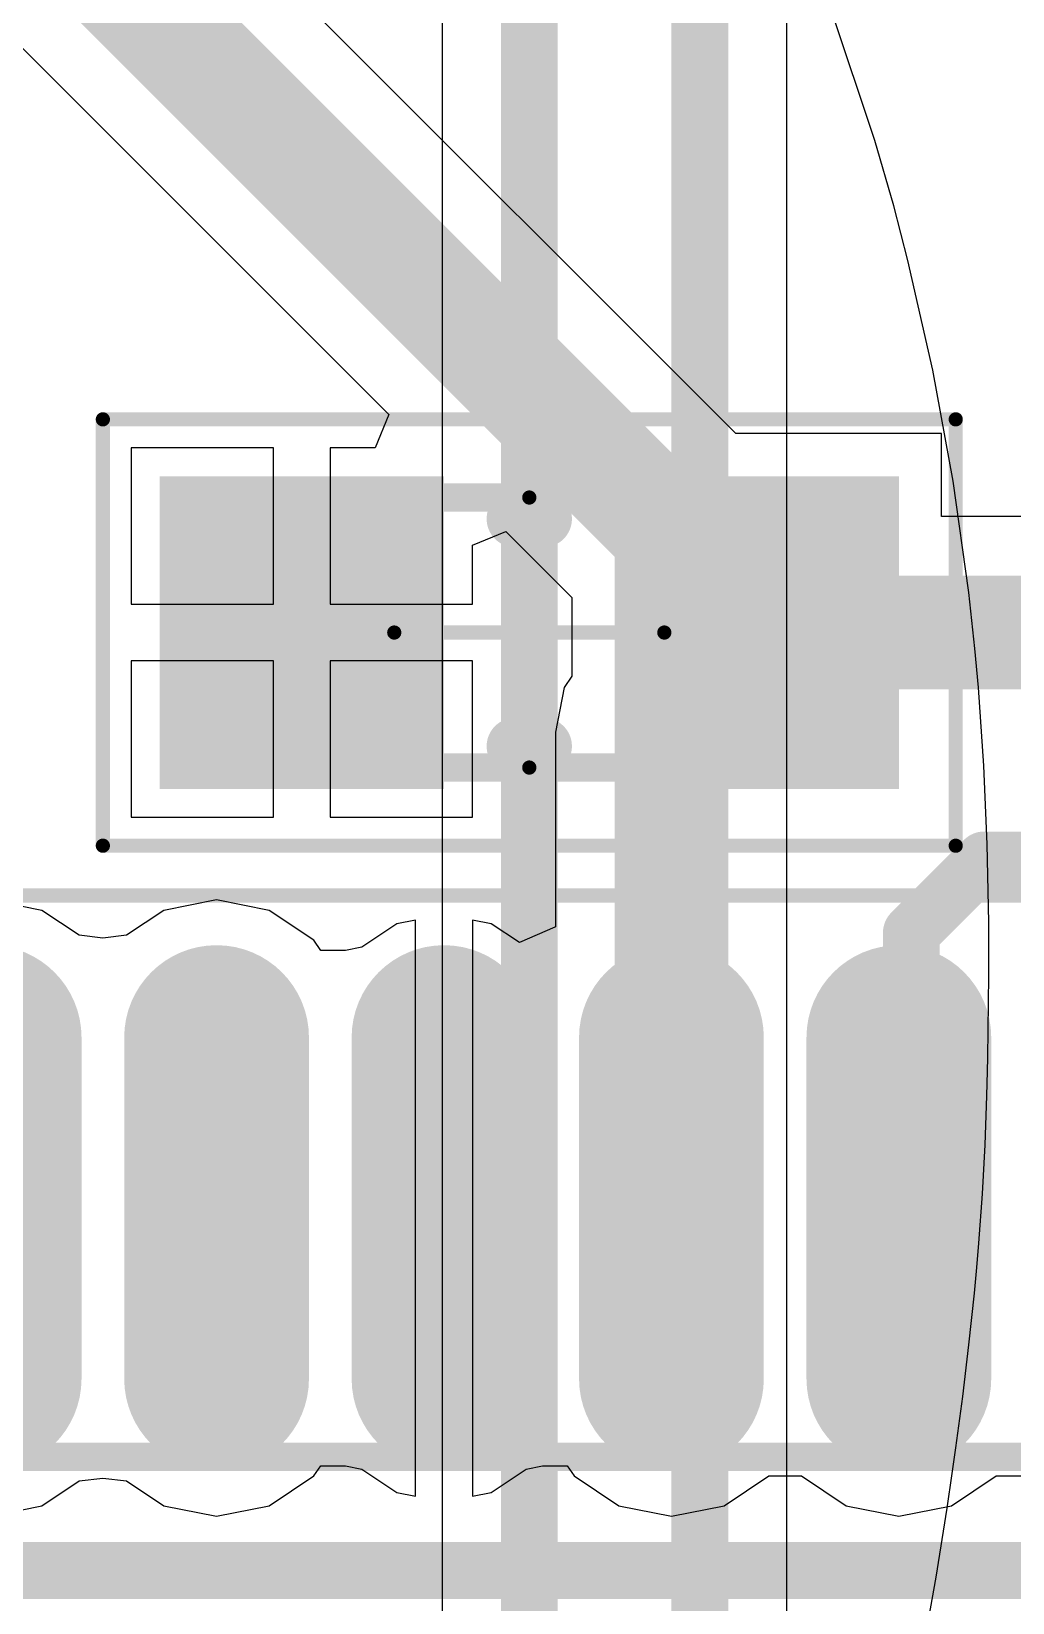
# Model space of a CAD drawing. Header units: inches. Extents: x -30 to 118, y 20 to 51.
# Drawn here: x 79.35 to 82.8, y 37.29 to 42.81 of the extents above; entities that cross this region are included whole.
import ezdxf

# ---------------------------------------------------------------- set-up
doc = ezdxf.new("R2010")
doc.units = ezdxf.units.IN
for name, color, linetype in [('Bottom 3D Body', 216, 'Continuous'), ('Bottom Courtyard', 56, 'Continuous'), ('Bottom Layer', 5, 'Continuous'), ('Bottom Overlay', 54, 'Continuous'), ('Bottom Paste', 16, 'Continuous'), ('Bottom Solder', 6, 'Continuous'), ('Top 3D Body', 76, 'Continuous'), ('Top Courtyard', 56, 'Continuous'), ('Top Layer', 1, 'Continuous'), ('Top Overlay', 2, 'Continuous')]:
    doc.layers.add(name, color=color, linetype=linetype)

# ---------------------------------------------------------------- blocks, each defined once
blk = doc.blocks.new('CAPC0603_1608_55_N_B_586')
at = {"layer": 'Bottom Layer'}
for points in [[(-0.35, 0.5), (-0.35, -0.5), (-1.25, -0.5), (-1.25, 0.5)], [(1.25, 0.5), (1.25, -0.5), (0.35, -0.5), (0.35, 0.5)]]:
    blk.add_hatch(color=5, dxfattribs=at).paths.add_polyline_path(points)
at = {"layer": 'Bottom Paste'}
for points in [[(-0.35, 0.5), (-0.35, -0.5), (-1.25, -0.5), (-1.25, 0.5)], [(1.25, 0.5), (1.25, -0.5), (0.35, -0.5), (0.35, 0.5)]]:
    blk.add_hatch(color=16, dxfattribs=at).paths.add_polyline_path(points)
at = {"layer": 'Bottom Solder'}
for points in [[(-0.3, 0.55), (-0.3, -0.55), (-1.3, -0.55), (-1.3, 0.55)], [(1.3, 0.55), (1.3, -0.55), (0.3, -0.55), (0.3, 0.55)]]:
    blk.add_hatch(color=6, dxfattribs=at).paths.add_polyline_path(points)
at = {"layer": 'Bottom Overlay'}
for points in [[(-0.05, 0.4, 0.2, 0.2, 0), (0.05, 0.4, 0.2, 0.2, 0)], [(-0.05, -0.4, 0.2, 0.2, 0), (0.05, -0.4, 0.2, 0.2, 0)]]:
    blk.add_lwpolyline(points, format="xyseb", dxfattribs=at)
for points in [[(-0.1, 0.4, 0.1, 0.1, 1), (0, 0.4, 0.1, 0.1, 1)], [(0, 0.4, 0.1, 0.1, 1), (0.1, 0.4, 0.1, 0.1, 1)], [(-0.1, -0.4, 0.1, 0.1, 1), (0, -0.4, 0.1, 0.1, 1)], [(0, -0.4, 0.1, 0.1, 1), (0.1, -0.4, 0.1, 0.1, 1)]]:
    blk.add_lwpolyline(points, format="xyseb", close=True, dxfattribs=at)
at = {"layer": 'Top 3D Body'}
for points in [[(-0.875, 0.475, 0.1, 0.1, 0), (0.875, 0.475, 0.1, 0.1, 0)], [(-0.875, -0.475, 0.1, 0.1, 0), (-0.875, 0.475, 0.1, 0.1, 0)], [(0.875, -0.475, 0.1, 0.1, 0), (0.875, 0.475, 0.1, 0.1, 0)], [(-0.875, -0.475, 0.1, 0.1, 0), (0.875, -0.475, 0.1, 0.1, 0)]]:
    blk.add_lwpolyline(points, format="xyseb", dxfattribs=at)
for points in [[(-0.9, 0.475, 0.05, 0.05, 1), (-0.85, 0.475, 0.05, 0.05, 1)], [(-0.9, 0.475, 0.05, 0.05, 1), (-0.85, 0.475, 0.05, 0.05, 1)], [(0.85, 0.475, 0.05, 0.05, 1), (0.9, 0.475, 0.05, 0.05, 1)], [(0.85, 0.475, 0.05, 0.05, 1), (0.9, 0.475, 0.05, 0.05, 1)], [(-0.9, -0.475, 0.05, 0.05, 1), (-0.85, -0.475, 0.05, 0.05, 1)], [(-0.9, -0.475, 0.05, 0.05, 1), (-0.85, -0.475, 0.05, 0.05, 1)], [(0.85, -0.475, 0.05, 0.05, 1), (0.9, -0.475, 0.05, 0.05, 1)], [(0.85, -0.475, 0.05, 0.05, 1), (0.9, -0.475, 0.05, 0.05, 1)]]:
    blk.add_lwpolyline(points, format="xyseb", close=True, dxfattribs=at)
at = {"layer": 'Top Courtyard'}
for points in [[(-1.5, 0.75, 0.05, 0.05, 0), (1.5, 0.75, 0.05, 0.05, 0)], [(-1.5, -0.75, 0.05, 0.05, 0), (-1.5, 0.75, 0.05, 0.05, 0)], [(1.5, -0.75, 0.05, 0.05, 0), (1.5, 0.75, 0.05, 0.05, 0)], [(0, -0.475, 0.05, 0.05, 0), (0, 0.475, 0.05, 0.05, 0)], [(-0.475, 0, 0.05, 0.05, 0), (0.475, 0, 0.05, 0.05, 0)], [(-1.5, -0.75, 0.05, 0.05, 0), (1.5, -0.75, 0.05, 0.05, 0)]]:
    blk.add_lwpolyline(points, format="xyseb", dxfattribs=at)
for points in [[(-1.5125, 0.75, 0.025, 0.025, 1), (-1.4875, 0.75, 0.025, 0.025, 1)], [(-1.5125, 0.75, 0.025, 0.025, 1), (-1.4875, 0.75, 0.025, 0.025, 1)], [(1.4875, 0.75, 0.025, 0.025, 1), (1.5125, 0.75, 0.025, 0.025, 1)], [(1.4875, 0.75, 0.025, 0.025, 1), (1.5125, 0.75, 0.025, 0.025, 1)], [(-0.0125, 0.475, 0.025, 0.025, 1), (0.0125, 0.475, 0.025, 0.025, 1)], [(-0.4875, 0, 0.025, 0.025, 1), (-0.4625, 0, 0.025, 0.025, 1)], [(0.4625, 0, 0.025, 0.025, 1), (0.4875, 0, 0.025, 0.025, 1)], [(-0.0125, -0.475, 0.025, 0.025, 1), (0.0125, -0.475, 0.025, 0.025, 1)], [(-1.5125, -0.75, 0.025, 0.025, 1), (-1.4875, -0.75, 0.025, 0.025, 1)], [(-1.5125, -0.75, 0.025, 0.025, 1), (-1.4875, -0.75, 0.025, 0.025, 1)], [(1.4875, -0.75, 0.025, 0.025, 1), (1.5125, -0.75, 0.025, 0.025, 1)], [(1.4875, -0.75, 0.025, 0.025, 1), (1.5125, -0.75, 0.025, 0.025, 1)]]:
    blk.add_lwpolyline(points, format="xyseb", close=True, dxfattribs=at)
blk = doc.blocks.new('TQFP80P1200X1200X120_44N_B_588')
at = {"layer": 'Bottom Layer'}
h = blk.add_hatch(color=5, dxfattribs=at)
edge = h.paths.add_edge_path()
edge.add_arc((-6.475, 3.2), 0.275, 90, 270)
edge.add_line((-6.475, 2.925), (-5.275, 2.925))
edge.add_arc((-5.275, 3.2), 0.275, 270, 450)
edge.add_line((-5.275, 3.475), (-6.475, 3.475))
h = blk.add_hatch(color=5, dxfattribs=at)
edge = h.paths.add_edge_path()
edge.add_arc((-6.475, 2.4), 0.275, 90, 270)
edge.add_line((-6.475, 2.125), (-5.275, 2.125))
edge.add_arc((-5.275, 2.4), 0.275, 270, 450)
edge.add_line((-5.275, 2.675), (-6.475, 2.675))
h = blk.add_hatch(color=5, dxfattribs=at)
edge = h.paths.add_edge_path()
edge.add_arc((-6.475, 1.6), 0.275, 90, 270)
edge.add_line((-6.475, 1.325), (-5.275, 1.325))
edge.add_arc((-5.275, 1.6), 0.275, 270, 450)
edge.add_line((-5.275, 1.875), (-6.475, 1.875))
h = blk.add_hatch(color=5, dxfattribs=at)
edge = h.paths.add_edge_path()
edge.add_arc((-6.475, 0.8), 0.275, 90, 270)
edge.add_line((-6.475, 0.525), (-5.275, 0.525))
edge.add_arc((-5.275, 0.8), 0.275, 270, 450)
edge.add_line((-5.275, 1.075), (-6.475, 1.075))
h = blk.add_hatch(color=5, dxfattribs=at)
edge = h.paths.add_edge_path()
edge.add_arc((-6.475, 0), 0.275, 90, 270)
edge.add_line((-6.475, -0.275), (-5.275, -0.275))
edge.add_arc((-5.275, 0), 0.275, 270, 450)
edge.add_line((-5.275, 0.275), (-6.475, 0.275))
at = {"layer": 'Bottom Paste'}
h = blk.add_hatch(color=16, dxfattribs=at)
edge = h.paths.add_edge_path()
edge.add_arc((-6.475, 3.2), 0.275, 90, 270)
edge.add_line((-6.475, 2.925), (-5.275, 2.925))
edge.add_arc((-5.275, 3.2), 0.275, 270, 450)
edge.add_line((-5.275, 3.475), (-6.475, 3.475))
h = blk.add_hatch(color=16, dxfattribs=at)
edge = h.paths.add_edge_path()
edge.add_arc((-6.475, 2.4), 0.275, 90, 270)
edge.add_line((-6.475, 2.125), (-5.275, 2.125))
edge.add_arc((-5.275, 2.4), 0.275, 270, 450)
edge.add_line((-5.275, 2.675), (-6.475, 2.675))
h = blk.add_hatch(color=16, dxfattribs=at)
edge = h.paths.add_edge_path()
edge.add_arc((-6.475, 1.6), 0.275, 90, 270)
edge.add_line((-6.475, 1.325), (-5.275, 1.325))
edge.add_arc((-5.275, 1.6), 0.275, 270, 450)
edge.add_line((-5.275, 1.875), (-6.475, 1.875))
h = blk.add_hatch(color=16, dxfattribs=at)
edge = h.paths.add_edge_path()
edge.add_arc((-6.475, 0.8), 0.275, 90, 270)
edge.add_line((-6.475, 0.525), (-5.275, 0.525))
edge.add_arc((-5.275, 0.8), 0.275, 270, 450)
edge.add_line((-5.275, 1.075), (-6.475, 1.075))
h = blk.add_hatch(color=16, dxfattribs=at)
edge = h.paths.add_edge_path()
edge.add_arc((-6.475, 0), 0.275, 90, 270)
edge.add_line((-6.475, -0.275), (-5.275, -0.275))
edge.add_arc((-5.275, 0), 0.275, 270, 450)
edge.add_line((-5.275, 0.275), (-6.475, 0.275))
at = {"layer": 'Bottom Solder'}
h = blk.add_hatch(color=6, dxfattribs=at)
edge = h.paths.add_edge_path()
edge.add_arc((-6.475, 3.2), 0.325, 90, 270)
edge.add_line((-6.475, 2.875), (-5.275, 2.875))
edge.add_arc((-5.275, 3.2), 0.325, 270, 450)
edge.add_line((-5.275, 3.525), (-6.475, 3.525))
h = blk.add_hatch(color=6, dxfattribs=at)
edge = h.paths.add_edge_path()
edge.add_arc((-6.475, 2.4), 0.325, 90, 270)
edge.add_line((-6.475, 2.075), (-5.275, 2.075))
edge.add_arc((-5.275, 2.4), 0.325, 270, 450)
edge.add_line((-5.275, 2.725), (-6.475, 2.725))
h = blk.add_hatch(color=6, dxfattribs=at)
edge = h.paths.add_edge_path()
edge.add_arc((-6.475, 1.6), 0.325, 90, 270)
edge.add_line((-6.475, 1.275), (-5.275, 1.275))
edge.add_arc((-5.275, 1.6), 0.325, 270, 450)
edge.add_line((-5.275, 1.925), (-6.475, 1.925))
h = blk.add_hatch(color=6, dxfattribs=at)
edge = h.paths.add_edge_path()
edge.add_arc((-6.475, 0.8), 0.325, 90, 270)
edge.add_line((-6.475, 0.475), (-5.275, 0.475))
edge.add_arc((-5.275, 0.8), 0.325, 270, 450)
edge.add_line((-5.275, 1.125), (-6.475, 1.125))
h = blk.add_hatch(color=6, dxfattribs=at)
edge = h.paths.add_edge_path()
edge.add_arc((-6.475, 0), 0.325, 90, 270)
edge.add_line((-6.475, -0.325), (-5.275, -0.325))
edge.add_arc((-5.275, 0), 0.325, 270, 450)
edge.add_line((-5.275, 0.325), (-6.475, 0.325))
at = {"layer": 'Bottom 3D Body'}
blk.add_lwpolyline([(-5, -5, 0.1, 0.1, 0), (-5, 5, 0.1, 0.1, 0)], format="xyseb", dxfattribs=at)
at = {"layer": 'Bottom Courtyard'}
blk.add_lwpolyline([(-6.975, -6.975, 0.05, 0.05, 0), (-6.975, 6.975, 0.05, 0.05, 0)], format="xyseb", dxfattribs=at)
at = {"layer": 'Bottom Overlay'}
blk.add_lwpolyline([(-4.6, -4.6, 0.2, 0.2, 0), (-4.6, 4.6, 0.2, 0.2, 0)], format="xyseb", dxfattribs=at)

msp = doc.modelspace()

# ---------------------------------------------------------------- linework, layer by layer
at = {"layer": 'Bottom Layer'}
for p, q in [((81.8268, 41.4), (75.9876, 47.2391)), ((75.5732, 46.5), (80.6059, 41.4673)), ((80.6059, 41.4673), (80.5573, 41.35)), ((80.2, 41.35), (79.7, 41.35)), ((79.7, 41.35), (79.7, 40.8)), ((80.2, 40.8), (80.2, 41.35)), ((80.5573, 41.35), (80.4, 41.35)), ((80.4, 41.35), (80.4, 40.8)), ((82.55, 41.4), (81.8268, 41.4)), ((82.55, 41.1078), (82.55, 41.4)), ((82.9899, 41.1078), (82.55, 41.1078)), ((80.9, 41.0073), (81.0173, 41.0559)), ((81.0173, 41.0559), (81.25, 40.8232)), ((80.9, 40.8), (80.9, 41.0073)), ((79.7, 40.8), (80.2, 40.8)), ((80.4, 40.8), (80.9, 40.8)), ((81.25, 40.8232), (81.25, 40.5461)), ((80.2, 40.6), (79.7, 40.6)), ((79.7, 40.6), (79.7, 40.05)), ((80.2, 40.05), (80.2, 40.6)), ((80.9, 40.6), (80.4, 40.6)), ((80.4, 40.6), (80.4, 40.05)), ((80.9, 40.05), (80.9, 40.6)), ((81.25, 40.5461), (81.2232, 40.5061)), ((81.2232, 40.5061), (81.1922, 40.35)), ((81.1922, 40.35), (81.1922, 40.35)), ((81.1922, 40.35), (81.1922, 39.6652)), ((79.7, 40.05), (80.2, 40.05)), ((80.4, 40.05), (80.9, 40.05)), ((79.3854, 39.7225), (79.2, 39.7593)), ((80, 39.7593), (79.8147, 39.7225)), ((80.1854, 39.7225), (80, 39.7593)), ((79.5164, 39.6349), (79.3854, 39.7225)), ((79.8147, 39.7225), (79.6836, 39.6349)), ((80.3425, 39.6175), (80.1854, 39.7225)), ((80.7, 39.6885), (80.6342, 39.6754)), ((80.7, 38.675), (80.7, 39.6885)), ((80.9658, 39.6754), (80.9, 39.6885)), ((80.9, 39.6885), (80.9, 38.675)), ((79.6, 39.6246), (79.5164, 39.6349)), ((79.6836, 39.6349), (79.6, 39.6246)), ((80.6342, 39.6754), (80.5114, 39.5933)), ((81.0652, 39.609), (80.9658, 39.6754)), ((81.1904, 39.6635), (81.0652, 39.609)), ((81.1922, 39.6652), (81.1904, 39.6635)), ((80.3666, 39.5814), (80.3425, 39.6175)), ((80.4536, 39.5814), (80.3666, 39.5814)), ((80.5114, 39.5933), (80.4536, 39.5814)), ((80.7, 37.6616), (80.7, 38.675)), ((80.9, 38.675), (80.9, 37.6616)), ((80.3425, 37.7326), (80.3666, 37.7687)), ((80.3666, 37.7687), (80.4536, 37.7687)), ((80.4536, 37.7687), (80.5114, 37.7567)), ((80.5114, 37.7567), (80.6342, 37.6747)), ((80.9658, 37.6747), (81.0887, 37.7567)), ((81.0887, 37.7567), (81.1464, 37.7687)), ((81.1464, 37.7687), (81.2334, 37.7687)), ((81.2334, 37.7687), (81.2576, 37.7326)), ((79.3854, 37.6276), (79.5164, 37.7152)), ((79.5164, 37.7152), (79.6, 37.7255)), ((79.6, 37.7255), (79.6836, 37.7152)), ((79.6836, 37.7152), (79.8147, 37.6276)), ((80.1854, 37.6276), (80.3425, 37.7326)), ((81.2576, 37.7326), (81.4147, 37.6276)), ((81.7854, 37.6276), (81.9425, 37.7326)), ((81.9425, 37.7326), (82.0576, 37.7326)), ((82.0576, 37.7326), (82.2147, 37.6276)), ((82.5853, 37.6276), (82.7425, 37.7326)), ((82.7425, 37.7326), (82.8576, 37.7326)), ((80.6342, 37.6747), (80.7, 37.6616)), ((80.9, 37.6616), (80.9658, 37.6747)), ((79.2, 37.5907), (79.3854, 37.6276)), ((79.8147, 37.6276), (80, 37.5907)), ((80, 37.5907), (80.1854, 37.6276)), ((81.4147, 37.6276), (81.6, 37.5907)), ((81.6, 37.5907), (81.7854, 37.6276)), ((82.2147, 37.6276), (82.4, 37.5907)), ((82.4, 37.5907), (82.5853, 37.6276))]:
    msp.add_line(p, q, dxfattribs=at)
for points in [[(75.6993, 46.9507, 0.4, 0.4, 0), (81.9, 40.75, 0.4, 0.4, 0)], [(81.9, 40.7, 0.4, 0.4, 0), (81.9, 40.75, 0.4, 0.4, 0)], [(81.6, 40.35, 0.4, 0.4, 0), (81.95, 40.7, 0.4, 0.4, 0)], [(81.95, 40.7, 0.4, 0.4, 0), (84.4657, 40.7, 0.4, 0.4, 0)], [(81.6, 38.675, 0.4, 0.4, 0), (81.6, 40.35, 0.4, 0.4, 0)], [(82.4441, 39.6441, 0.2, 0.2, 0), (82.7, 39.9, 0.2, 0.2, 0)], [(82.7, 39.9, 0.2, 0.2, 0), (83.7, 39.9, 0.2, 0.2, 0)], [(82.4441, 38.7191, 0.2, 0.2, 0), (82.4441, 39.6441, 0.2, 0.2, 0)], [(82.4, 38.675, 0.2, 0.2, 0), (82.4441, 38.7191, 0.2, 0.2, 0)]]:
    msp.add_lwpolyline(points, format="xyseb", dxfattribs=at)
for points in [[(81.8, 40.75, 0.2, 0.2, 1), (82, 40.75, 0.2, 0.2, 1)], [(81.8, 40.75, 0.2, 0.2, 1), (82, 40.75, 0.2, 0.2, 1)], [(81.8, 40.7, 0.2, 0.2, 1), (82, 40.7, 0.2, 0.2, 1)], [(81.85, 40.7, 0.2, 0.2, 1), (82.05, 40.7, 0.2, 0.2, 1)], [(81.85, 40.7, 0.2, 0.2, 1), (82.05, 40.7, 0.2, 0.2, 1)], [(81.5, 40.35, 0.2, 0.2, 1), (81.7, 40.35, 0.2, 0.2, 1)], [(81.5, 40.35, 0.2, 0.2, 1), (81.7, 40.35, 0.2, 0.2, 1)], [(82.65, 39.9, 0.1, 0.1, 1), (82.75, 39.9, 0.1, 0.1, 1)], [(82.65, 39.9, 0.1, 0.1, 1), (82.75, 39.9, 0.1, 0.1, 1)], [(82.3941, 39.6441, 0.1, 0.1, 1), (82.4941, 39.6441, 0.1, 0.1, 1)], [(82.3941, 39.6441, 0.1, 0.1, 1), (82.4941, 39.6441, 0.1, 0.1, 1)], [(81.5, 38.675, 0.2, 0.2, 1), (81.7, 38.675, 0.2, 0.2, 1)], [(82.3941, 38.7191, 0.1, 0.1, 1), (82.4941, 38.7191, 0.1, 0.1, 1)], [(82.3941, 38.7191, 0.1, 0.1, 1), (82.4941, 38.7191, 0.1, 0.1, 1)], [(82.35, 38.675, 0.1, 0.1, 1), (82.45, 38.675, 0.1, 0.1, 1)]]:
    msp.add_lwpolyline(points, format="xyseb", close=True, dxfattribs=at)
at = {"layer": 'Top Layer'}
for p, q in [((80.7941, 48), (80.7941, 30.0267)), ((82.0059, 29.6), (82.0059, 47.5733))]:
    msp.add_line(p, q, dxfattribs=at)
for points in [[(81.1, 29.9, 0.2, 0.2, 0), (81.1, 48, 0.2, 0.2, 0)], [(81.7, 29.6, 0.2, 0.2, 0), (81.7, 47.7, 0.2, 0.2, 0)]]:
    msp.add_lwpolyline(points, format="xyseb", dxfattribs=at)
at = {"layer": 'Top Overlay'}
for p, q in [((82.3158, 42.4315), (82.1633, 42.8868)), ((82.382, 42.2007), (82.3158, 42.4315)), ((82.4317, 42.009), (82.382, 42.2007)), ((82.5192, 41.6226), (82.4317, 42.009)), ((82.5907, 41.2329), (82.5192, 41.6226)), ((82.6461, 40.8406), (82.5907, 41.2329)), ((82.6678, 40.6437), (82.6461, 40.8406)), ((82.6797, 40.5063), (82.6678, 40.6437)), ((82.6985, 40.2311), (82.6797, 40.5063)), ((82.7107, 39.9556), (82.6985, 40.2311)), ((82.7161, 39.6798), (82.7107, 39.9556)), ((82.7162, 39.5419), (82.7161, 39.6798)), ((82.7162, 39.4937), (82.7162, 39.5419)), ((82.7157, 39.3974), (82.7162, 39.4937)), ((82.7146, 39.3011), (82.7157, 39.3974)), ((82.713, 39.2048), (82.7146, 39.3011)), ((82.712, 39.1566), (82.713, 39.2048)), ((82.7098, 39.0702), (82.712, 39.1566)), ((82.7032, 38.8974), (82.7098, 39.0702)), ((82.6938, 38.7247), (82.7032, 38.8974)), ((82.6815, 38.5522), (82.6938, 38.7247)), ((82.6743, 38.4661), (82.6815, 38.5522)), ((82.6657, 38.3753), (82.6743, 38.4661)), ((82.6743, 38.4661), (82.6743, 38.4661)), ((82.6465, 38.1938), (82.6657, 38.3753)), ((82.6249, 38.0127), (82.6465, 38.1938)), ((82.6007, 37.8318), (82.6249, 38.0127)), ((82.5876, 37.7415), (82.6007, 37.8318)), ((82.5698, 37.6196), (82.5876, 37.7415)), ((82.5307, 37.3762), (82.5698, 37.6196)), ((82.4871, 37.1335), (82.5307, 37.3762))]:
    msp.add_line(p, q, dxfattribs=at)

# ---------------------------------------------------------------- block references
msp.add_blockref('CAPC0603_1608_55_N_B_586', (81.1, 40.7))
at = {"rotation": 270}
msp.add_blockref('TQFP80P1200X1200X120_44N_B_588', (79.2, 32.8), dxfattribs=at)

doc.saveas('drawing.dxf')
